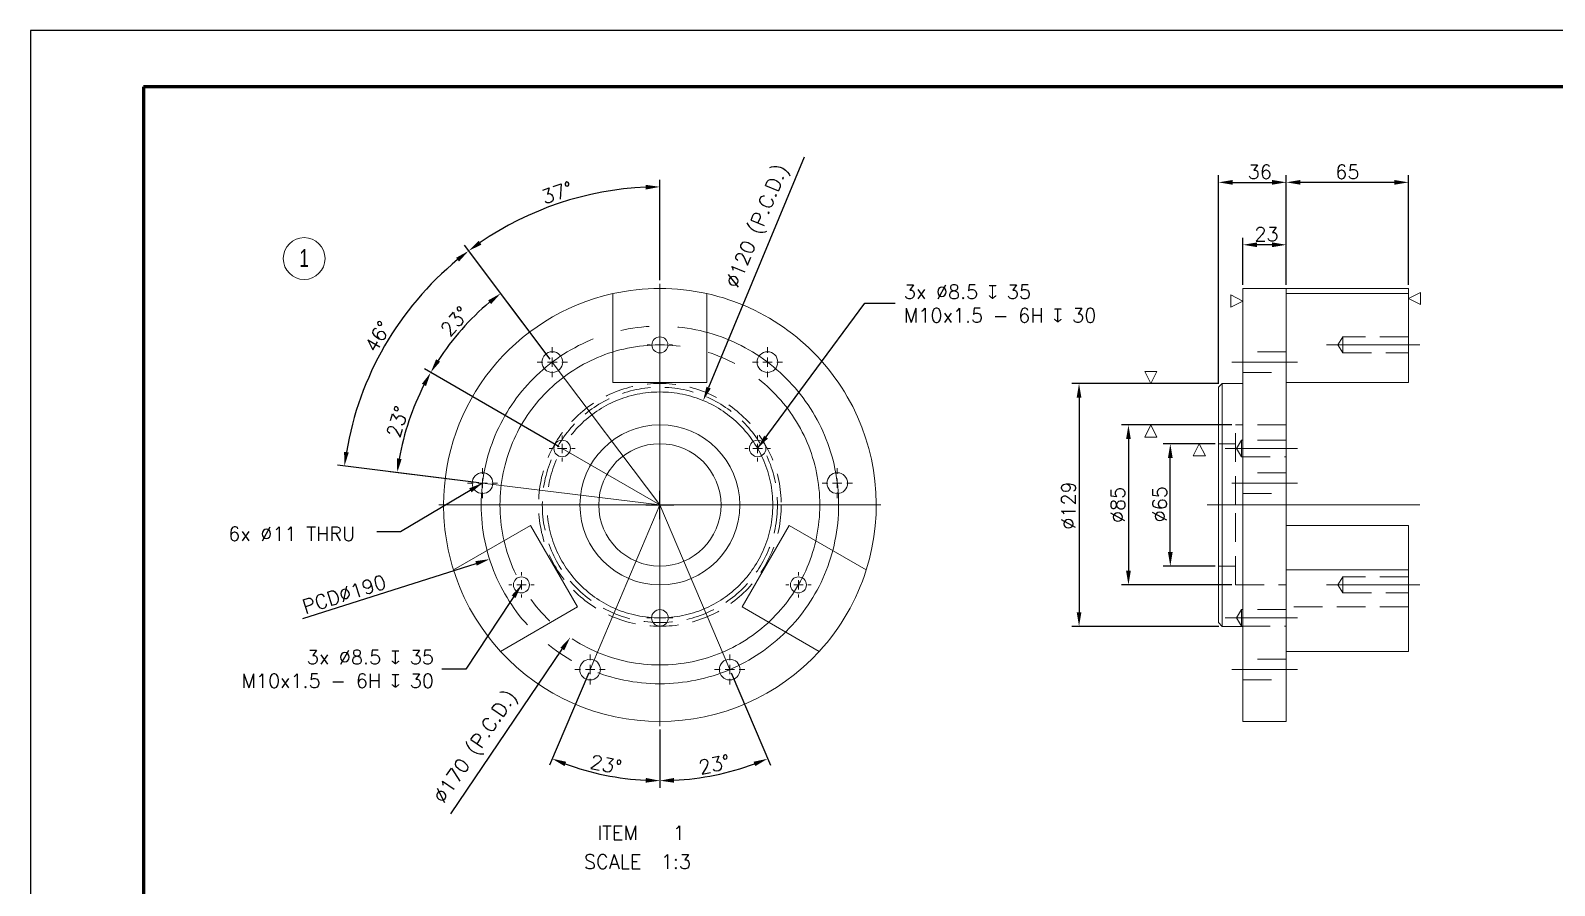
# Model space of a CAD drawing. Header units: millimetres. Extents: x -616 to 644, y -250 to 641.
# Drawn here: x -616 to 194, y 186 to 641 of the extents above; entities that cross this region are included whole.
import ezdxf

# ---------------------------------------------------------------- set-up
doc = ezdxf.new("R2010")
doc.units = ezdxf.units.MM
doc.header["$LTSCALE"] = 12
doc.header["$MEASUREMENT"] = 0
doc.header["$PDSIZE"] = -3
for name, pattern in [('SLD-Center', [19.05, 15.24, -1.27, 1.27, -1.27]), ('SLD-Dashed', [1.905, 1.27, -0.635]), ('SLD-Solid', [0])]:
    doc.linetypes.add(name, pattern=pattern)
doc.layers.get('0').update_dxf_attribs({"color": 6})
doc.layers.add('Frame-title', color=6, linetype='Continuous')
doc.styles.add('SLDTEXTSTYLE2', font='TXT', dxfattribs={"width": 0.7})
doc.styles.get("Standard").update_dxf_attribs({"font": 'romans.shx'})
doc.dimstyles.new('ISO-25', dxfattribs={"dimtxt": 2.5, "dimasz": 2.5, "dimexe": 1.25, "dimexo": 0.625, "dimtad": 1, "dimtxsty": 'Standard', "dimcen": 2.5, "dimadec": 0, "dimazin": 0, "dimtfac": 1, "dimtmove": 0, "dimatfit": 3, "dimfxl": 0, "dimarcsym": 0})

# ---------------------------------------------------------------- blocks, each defined once
blk = doc.blocks.new('SW_NOTE_47')
at = {"color": 0, "linetype": 'SLD-Solid', "lineweight": 0}
blk.add_circle((0.66, 1.62), 2.47, dxfattribs=at)
at = {"color": 0, "linetype": 'Continuous', "lineweight": 0, "insert": (0.66, 2.73), "char_height": 2.12, "attachment_point": 2, "style": 'SLDTEXTSTYLE2'}
blk.add_mtext('1', dxfattribs=at)
blk = doc.blocks.new('*D32')
at = {"color": 0, "linetype": 'SLD-Solid', "lineweight": -2}
for p, q in [((-281.54, 381.08), (-281.54, 396.08)), ((-289.04, 388.58), (-274.04, 388.58)), ((-471.29, 328.24), (-379.22, 357.52))]:
    blk.add_line(p, q, dxfattribs=at)
at = {"color": 0, "linetype": 'SLD-Solid'}
blk.add_solid([(-379.6, 358.71), (-378.84, 356.33), (-372.07, 359.79)], dxfattribs=at)
at = {"layer": 'Defpoints', "color": 0, "linetype": 'SLD-Solid'}
for p in [(-191, 417.36), (-372.07, 359.79)]:
    blk.add_point(p, dxfattribs=at)
at = {"color": 7, "linetype": 'SLD-Solid', "lineweight": 0, "insert": (-472.35, 337.74), "char_height": 7.5, "attachment_point": 1, "rotation": 17.63835}
blk.add_mtext('PCD∅190', dxfattribs=at)
blk = doc.blocks.new('*D33')
at = {"color": 0, "linetype": 'SLD-Solid', "lineweight": -2}
for p, q in [((-281.54, 381.08), (-281.54, 396.08)), ((-289.04, 388.58), (-274.04, 388.58)), ((-392.67, 224.53), (-333.42, 312))]:
    blk.add_line(p, q, dxfattribs=at)
at = {"color": 0, "linetype": 'SLD-Solid'}
blk.add_solid([(-334.45, 312.7), (-332.38, 311.29), (-329.21, 318.2)], dxfattribs=at)
at = {"layer": 'Defpoints', "color": 0, "linetype": 'SLD-Solid'}
for p in [(-233.86, 458.95), (-329.21, 318.2)]:
    blk.add_point(p, dxfattribs=at)
at = {"color": 7, "linetype": 'SLD-Solid', "lineweight": 0, "insert": (-402.63, 233.55), "char_height": 7.5, "attachment_point": 1, "rotation": 55.88313}
blk.add_mtext('∅170 (P.C.D.)', dxfattribs=at)
blk = doc.blocks.new('*D34')
at = {"color": 0, "linetype": 'SLD-Solid', "lineweight": -2}
for p, q in [((-281.54, 507.95), (-281.54, 561.28)), ((-339.84, 465.94), (-385.47, 526.5))]:
    blk.add_line(p, q, dxfattribs=at)
blk.add_arc((-281.54, 388.58), 168.95, 92.54367, 124.45633, dxfattribs=at)
at = {"color": 0, "linetype": 'SLD-Solid'}
for points in [[(-289.06, 558.61), (-289.01, 556.11), (-281.54, 557.53)], [(-376.39, 526.87), (-377.85, 528.9), (-383.21, 523.51)]]:
    blk.add_solid(points, dxfattribs=at)
at = {"layer": 'Defpoints', "color": 0, "linetype": 'SLD-Solid'}
for p in [(-317.62, 553.63), (-281.54, 506.08), (-338.71, 464.45), (-281.54, 388.58), (-281.54, 271.08)]:
    blk.add_point(p, dxfattribs=at)
at = {"color": 7, "linetype": 'SLD-Solid', "lineweight": 0, "insert": (-345.23, 555.31), "char_height": 7.5, "attachment_point": 1, "rotation": 18.5}
blk.add_mtext('37°', dxfattribs=at)
blk = doc.blocks.new('*D35')
at = {"color": 0, "linetype": 'SLD-Solid', "lineweight": -2}
for p, q in [((-339.84, 465.94), (-385.47, 526.5)), ((-377.69, 400.38), (-452.95, 409.62))]:
    blk.add_line(p, q, dxfattribs=at)
blk.add_arc((-281.54, 388.58), 168.95, 129.54367, 170.45633, dxfattribs=at)
at = {"color": 0, "linetype": 'SLD-Solid'}
for points in [[(-389.88, 519.84), (-388.33, 517.88), (-383.21, 523.51)], [(-446.91, 416.41), (-449.38, 416.77), (-449.23, 409.17)]]:
    blk.add_solid(points, dxfattribs=at)
at = {"layer": 'Defpoints', "color": 0, "linetype": 'SLD-Solid'}
for p in [(-338.71, 464.45), (-437.81, 452.78), (-375.83, 400.15), (-281.54, 388.58), (-281.54, 388.58)]:
    blk.add_point(p, dxfattribs=at)
at = {"color": 7, "linetype": 'SLD-Solid', "lineweight": 0, "insert": (-438.93, 472.75), "char_height": 7.5, "attachment_point": 1, "rotation": 59.45426}
blk.add_mtext('46°', dxfattribs=at)
blk = doc.blocks.new('*D36')
at = {"color": 0, "linetype": 'SLD-Solid', "lineweight": -2}
for p, q in [((-243.68, 299.4), (-222.83, 250.28)), ((-281.54, 269.2), (-281.54, 238.34))]:
    blk.add_line(p, q, dxfattribs=at)
blk.add_arc((-281.54, 388.58), 146.48, 272.93386, 290.06614, dxfattribs=at)
at = {"color": 0, "linetype": 'SLD-Solid'}
for points in [[(-231.74, 252.15), (-230.82, 249.82), (-224.3, 253.74)], [(-274.01, 241.03), (-274.07, 243.53), (-281.54, 242.09)]]:
    blk.add_solid(points, dxfattribs=at)
at = {"layer": 'Defpoints', "color": 0, "linetype": 'SLD-Solid'}
for p in [(-281.54, 506.08), (-281.54, 388.58), (-244.42, 301.13), (-281.54, 271.08), (-261.99, 243.4)]:
    blk.add_point(p, dxfattribs=at)
at = {"color": 7, "linetype": 'SLD-Solid', "lineweight": 0, "insert": (-261.55, 252.72), "char_height": 7.5, "attachment_point": 1, "rotation": 11.5}
blk.add_mtext('23°', dxfattribs=at)
blk = doc.blocks.new('*D37')
at = {"color": 0, "linetype": 'SLD-Solid', "lineweight": -2}
for p, q in [((-319.39, 299.4), (-340.24, 250.28)), ((-281.54, 269.2), (-281.54, 238.34))]:
    blk.add_line(p, q, dxfattribs=at)
blk.add_arc((-281.54, 388.58), 146.48, 249.93386, 267.06614, dxfattribs=at)
at = {"color": 0, "linetype": 'SLD-Solid'}
for points in [[(-332.25, 249.82), (-331.34, 252.15), (-338.77, 253.74)], [(-289, 243.53), (-289.07, 241.03), (-281.54, 242.09)]]:
    blk.add_solid(points, dxfattribs=at)
at = {"layer": 'Defpoints', "color": 0, "linetype": 'SLD-Solid'}
for p in [(-281.54, 506.08), (-281.54, 388.58), (-318.66, 301.13), (-281.54, 271.08), (-301.08, 243.4)]:
    blk.add_point(p, dxfattribs=at)
at = {"color": 7, "linetype": 'SLD-Solid', "lineweight": 0, "insert": (-317.55, 256.07), "char_height": 7.5, "attachment_point": 1, "rotation": 347.9241}
blk.add_mtext('23°', dxfattribs=at)
blk = doc.blocks.new('*D38')
at = {"color": 0, "linetype": 'SLD-Solid', "lineweight": -2}
for p, q in [((-339.84, 465.94), (-368.44, 503.91)), ((-335.12, 419.51), (-406.6, 460.78))]:
    blk.add_line(p, q, dxfattribs=at)
blk.add_arc((-281.54, 388.58), 140.66, 130.05539, 146.94461, dxfattribs=at)
at = {"color": 0, "linetype": 'SLD-Solid'}
for points in [[(-372.83, 497.22), (-371.28, 495.26), (-366.19, 500.91)], [(-398.36, 464.64), (-400.49, 465.95), (-403.35, 458.91)]]:
    blk.add_solid(points, dxfattribs=at)
at = {"layer": 'Defpoints', "color": 0, "linetype": 'SLD-Solid'}
for p in [(-380.42, 488.61), (-338.71, 464.45), (-333.5, 418.58), (-281.54, 388.58), (-281.54, 388.58)]:
    blk.add_point(p, dxfattribs=at)
at = {"color": 7, "linetype": 'SLD-Solid', "lineweight": 0, "insert": (-398.87, 482.37), "char_height": 7.5, "attachment_point": 1, "rotation": 48.5}
blk.add_mtext('23°', dxfattribs=at)
blk = doc.blocks.new('*D39')
at = {"color": 0, "linetype": 'SLD-Solid', "lineweight": -2}
for p, q in [((-335.12, 419.51), (-406.6, 460.78)), ((-377.69, 400.38), (-424.87, 406.18))]:
    blk.add_line(p, q, dxfattribs=at)
blk.add_arc((-281.54, 388.58), 140.66, 153.05539, 169.94461, dxfattribs=at)
at = {"color": 0, "linetype": 'SLD-Solid'}
for points in [[(-408.02, 452.91), (-405.83, 451.72), (-403.35, 458.91)], [(-418.8, 412.95), (-421.27, 413.32), (-421.15, 405.72)]]:
    blk.add_solid(points, dxfattribs=at)
at = {"layer": 'Defpoints', "color": 0, "linetype": 'SLD-Solid'}
for p in [(-411.64, 442.03), (-333.5, 418.58), (-375.83, 400.15), (-281.54, 388.58), (-281.54, 388.58)]:
    blk.add_point(p, dxfattribs=at)
at = {"color": 7, "linetype": 'SLD-Solid', "lineweight": 0, "insert": (-427.06, 425.83), "char_height": 7.5, "attachment_point": 1, "rotation": 72.77785}
blk.add_mtext('23°', dxfattribs=at)
blk = doc.blocks.new('*D40')
at = {"color": 0, "linetype": 'SLD-Solid', "lineweight": -2}
for p, q in [((-204.79, 573.29), (-255.64, 450.91)), ((-281.54, 381.08), (-281.54, 396.08)), ((-289.04, 388.58), (-274.04, 388.58))]:
    blk.add_line(p, q, dxfattribs=at)
at = {"color": 0, "linetype": 'SLD-Solid'}
blk.add_solid([(-256.79, 451.39), (-254.48, 450.43), (-258.52, 443.98)], dxfattribs=at)
at = {"layer": 'Defpoints', "color": 0, "linetype": 'SLD-Solid'}
for p in [(-258.52, 443.98), (-304.56, 333.17)]:
    blk.add_point(p, dxfattribs=at)
at = {"color": 7, "linetype": 'SLD-Solid', "lineweight": 0, "insert": (-247.12, 506.09), "char_height": 7.5, "attachment_point": 1, "rotation": 67.43907}
blk.add_mtext('∅120 (P.C.D.)', dxfattribs=at)
blk = doc.blocks.new('SW_CENTERMARKSYMBOL_44')
at = {"color": 0, "linetype": 'SLD-Solid', "lineweight": 0}
for p, q in [((-1.67, 0), (-2.67, 0)), ((0, 0), (-0.83, 0)), ((0, 1.67), (0, 2.67)), ((0, 0), (0, 0.83)), ((0, 0), (0, -0.83)), ((0, 0), (0.83, 0)), ((1.67, 0), (2.67, 0)), ((0, -1.67), (0, -2.67))]:
    blk.add_line(p, q, dxfattribs=at)
blk = doc.blocks.new('SW_CENTERMARKSYMBOL_45')
at = {"color": 0, "linetype": 'SLD-Solid', "lineweight": 0}
for p, q in [((-1.67, 0), (-2.67, 0)), ((0, 0), (-0.83, 0)), ((0, 1.67), (0, 2.67)), ((0, 0), (0, 0.83)), ((0, 0), (0, -0.83)), ((0, 0), (0.83, 0)), ((1.67, 0), (2.67, 0)), ((0, -1.67), (0, -2.67))]:
    blk.add_line(p, q, dxfattribs=at)
blk = doc.blocks.new('SW_CENTERMARKSYMBOL_46')
at = {"color": 0, "linetype": 'SLD-Solid', "lineweight": 0}
for p, q in [((-1.67, 0), (-2.3, 0)), ((0, 0), (-0.83, 0)), ((0, 1.67), (0, 2.3)), ((0, 0), (0, 0.83)), ((0, 0), (0, -0.83)), ((0, 0), (0.83, 0)), ((1.67, 0), (2.3, 0)), ((0, -1.67), (0, -2.3))]:
    blk.add_line(p, q, dxfattribs=at)
blk = doc.blocks.new('SW_CENTERMARKSYMBOL_47')
at = {"color": 0, "linetype": 'SLD-Solid', "lineweight": 0}
for p, q in [((-1.67, 0), (-2.25, 0)), ((0, 0), (-0.83, 0)), ((0, 1.67), (0, 2.25)), ((0, 0), (0, 0.83)), ((0, 0), (0, -0.83)), ((0, 0), (0.83, 0)), ((1.67, 0), (2.25, 0)), ((0, -1.67), (0, -2.25))]:
    blk.add_line(p, q, dxfattribs=at)
blk = doc.blocks.new('SW_CENTERMARKSYMBOL_48')
at = {"color": 0, "linetype": 'SLD-Solid', "lineweight": 0}
for p, q in [((-1.67, 0), (-2.67, 0)), ((0, 0), (-0.83, 0)), ((0, 1.67), (0, 2.67)), ((0, 0), (0, 0.83)), ((0, 0), (0, -0.83)), ((0, 0), (0.83, 0)), ((1.67, 0), (2.67, 0)), ((0, -1.67), (0, -2.67))]:
    blk.add_line(p, q, dxfattribs=at)
blk = doc.blocks.new('SW_CENTERMARKSYMBOL_49')
at = {"color": 0, "linetype": 'SLD-Solid', "lineweight": 0}
for p, q in [((-1.67, 0), (-2.3, 0)), ((0, 0), (-0.83, 0)), ((0, 1.67), (0, 2.3)), ((0, 0), (0, 0.83)), ((0, 0), (0, -0.83)), ((0, 0), (0.83, 0)), ((1.67, 0), (2.3, 0)), ((0, -1.67), (0, -2.3))]:
    blk.add_line(p, q, dxfattribs=at)
blk = doc.blocks.new('SW_CENTERMARKSYMBOL_50')
at = {"color": 0, "linetype": 'SLD-Solid', "lineweight": 0}
for p, q in [((-1.67, 0), (-2.67, 0)), ((0, 0), (-0.83, 0)), ((0, 1.67), (0, 2.67)), ((0, 0), (0, 0.83)), ((0, 0), (0, -0.83)), ((0, 0), (0.83, 0)), ((1.67, 0), (2.67, 0)), ((0, -1.67), (0, -2.67))]:
    blk.add_line(p, q, dxfattribs=at)
blk = doc.blocks.new('SW_CENTERMARKSYMBOL_51')
at = {"color": 0, "linetype": 'SLD-Solid', "lineweight": 0}
for p, q in [((-1.67, 0), (-2.25, 0)), ((0, 0), (-0.83, 0)), ((0, 1.67), (0, 2.25)), ((0, 0), (0, 0.83)), ((0, 0), (0, -0.83)), ((0, 0), (0.83, 0)), ((1.67, 0), (2.25, 0)), ((0, -1.67), (0, -2.25))]:
    blk.add_line(p, q, dxfattribs=at)
blk = doc.blocks.new('SW_CENTERMARKSYMBOL_52')
at = {"color": 0, "linetype": 'SLD-Solid', "lineweight": 0}
for p, q in [((-1.67, 0), (-2.3, 0)), ((0, 0), (-0.83, 0)), ((0, 1.67), (0, 2.3)), ((0, 0), (0, 0.83)), ((0, 0), (0, -0.83)), ((0, 0), (0.83, 0)), ((1.67, 0), (2.3, 0)), ((0, -1.67), (0, -2.3))]:
    blk.add_line(p, q, dxfattribs=at)
blk = doc.blocks.new('SW_CENTERMARKSYMBOL_53')
at = {"color": 0, "linetype": 'SLD-Solid', "lineweight": 0}
for p, q in [((-1.67, 0), (-2.25, 0)), ((0, 0), (-0.83, 0)), ((0, 1.67), (0, 2.25)), ((0, 0), (0, 0.83)), ((0, 0), (0, -0.83)), ((0, 0), (0.83, 0)), ((1.67, 0), (2.25, 0)), ((0, -1.67), (0, -2.25))]:
    blk.add_line(p, q, dxfattribs=at)
blk = doc.blocks.new('SW_CENTERMARKSYMBOL_54')
at = {"color": 0, "linetype": 'SLD-Solid', "lineweight": 0}
for p, q in [((-1.67, 0), (-2.67, 0)), ((0, 0), (-0.83, 0)), ((0, 1.67), (0, 2.67)), ((0, 0), (0, 0.83)), ((0, 0), (0, -0.83)), ((0, 0), (0.83, 0)), ((1.67, 0), (2.67, 0)), ((0, -1.67), (0, -2.67))]:
    blk.add_line(p, q, dxfattribs=at)
blk = doc.blocks.new('SW_CENTERMARKSYMBOL_55')
at = {"color": 0, "linetype": 'SLD-Solid', "lineweight": 0}
for p, q in [((-1.67, 0), (-2.67, 0)), ((0, 0), (-0.83, 0)), ((0, 1.67), (0, 2.67)), ((0, 0), (0, 0.83)), ((0, 0), (0, -0.83)), ((0, 0), (0.83, 0)), ((1.67, 0), (2.67, 0)), ((0, -1.67), (0, -2.67))]:
    blk.add_line(p, q, dxfattribs=at)
blk = doc.blocks.new('SW_CENTERMARKSYMBOL_56')
at = {"color": 0, "linetype": 'SLD-Solid', "lineweight": 0}
for p, q in [((0, 1.67), (0, 39.17)), ((-1.67, 0), (-39.17, 0)), ((0, 0), (-0.83, 0)), ((0, 0), (0, 0.83)), ((0, 0), (0, -0.83)), ((0, 0), (0.83, 0)), ((1.67, 0), (39.17, 0)), ((0, -1.67), (0, -39.17))]:
    blk.add_line(p, q, dxfattribs=at)
blk = doc.blocks.new('*D41')
at = {"color": 0, "linetype": 'SLD-Solid', "lineweight": -2}
for p, q in [((22.51, 431.08), (-36.25, 431.08)), ((-32.5, 423.58), (-32.5, 353.58)), ((22.51, 346.08), (-36.25, 346.08))]:
    blk.add_line(p, q, dxfattribs=at)
at = {"color": 0, "linetype": 'SLD-Solid'}
for points in [[(-33.75, 423.58), (-31.25, 423.58), (-32.5, 431.08)], [(-33.75, 353.58), (-31.25, 353.58), (-32.5, 346.08)]]:
    blk.add_solid(points, dxfattribs=at)
at = {"layer": 'Defpoints', "color": 0, "linetype": 'SLD-Solid'}
for p in [(24.39, 431.08), (-32.5, 346.08), (24.39, 346.08)]:
    blk.add_point(p, dxfattribs=at)
at = {"color": 7, "linetype": 'SLD-Solid', "lineweight": 0, "insert": (-41.87, 388.58), "char_height": 7.5, "attachment_point": 2, "rotation": 90}
blk.add_mtext('%%c85', dxfattribs=at)
blk = doc.blocks.new('*D42')
at = {"color": 0, "linetype": 'SLD-Solid', "lineweight": -2}
for p, q in [((13.51, 421.08), (-14, 421.08)), ((-10.25, 363.58), (-10.25, 413.58)), ((13.51, 356.08), (-14, 356.08))]:
    blk.add_line(p, q, dxfattribs=at)
at = {"color": 0, "linetype": 'SLD-Solid'}
for points in [[(-11.5, 413.58), (-9, 413.58), (-10.25, 421.08)], [(-11.5, 363.58), (-9, 363.58), (-10.25, 356.08)]]:
    blk.add_solid(points, dxfattribs=at)
at = {"layer": 'Defpoints', "color": 0, "linetype": 'SLD-Solid'}
for p in [(-10.25, 421.08), (15.39, 421.08), (15.39, 356.08)]:
    blk.add_point(p, dxfattribs=at)
at = {"color": 7, "linetype": 'SLD-Solid', "lineweight": 0, "insert": (-19.63, 388.92), "char_height": 7.5, "attachment_point": 2, "rotation": 90}
blk.add_mtext('%%c65', dxfattribs=at)
blk = doc.blocks.new('*D43')
at = {"color": 0, "linetype": 'SLD-Solid', "lineweight": -2}
for p, q in [((15.51, 453.08), (-62.51, 453.08)), ((-58.76, 445.58), (-58.76, 331.58)), ((15.51, 324.08), (-62.51, 324.08))]:
    blk.add_line(p, q, dxfattribs=at)
at = {"color": 0, "linetype": 'SLD-Solid'}
for points in [[(-60.01, 445.58), (-57.51, 445.58), (-58.76, 453.08)], [(-60.01, 331.58), (-57.51, 331.58), (-58.76, 324.08)]]:
    blk.add_solid(points, dxfattribs=at)
at = {"layer": 'Defpoints', "color": 0, "linetype": 'SLD-Solid'}
for p in [(17.39, 453.08), (-58.76, 324.08), (17.39, 324.08)]:
    blk.add_point(p, dxfattribs=at)
at = {"color": 7, "linetype": 'SLD-Solid', "lineweight": 0, "insert": (-68.13, 388.23), "char_height": 7.5, "attachment_point": 2, "rotation": 90}
blk.add_mtext('%%c129', dxfattribs=at)
blk = doc.blocks.new('*D44')
at = {"color": 0, "linetype": 'SLD-Solid', "lineweight": -2}
for p, q in [((15.39, 452.95), (15.39, 563.68)), ((22.89, 559.93), (43.89, 559.93)), ((51.39, 505.45), (51.39, 563.68))]:
    blk.add_line(p, q, dxfattribs=at)
at = {"color": 0, "linetype": 'SLD-Solid'}
for points in [[(22.89, 561.18), (22.89, 558.68), (15.39, 559.93)], [(43.89, 561.18), (43.89, 558.68), (51.39, 559.93)]]:
    blk.add_solid(points, dxfattribs=at)
at = {"layer": 'Defpoints', "color": 0, "linetype": 'SLD-Solid'}
for p in [(51.39, 559.93), (51.39, 503.58), (15.39, 451.08)]:
    blk.add_point(p, dxfattribs=at)
at = {"color": 7, "linetype": 'SLD-Solid', "lineweight": 0, "insert": (37.31, 569.3), "char_height": 7.5, "attachment_point": 2}
blk.add_mtext('36', dxfattribs=at)
blk = doc.blocks.new('*D45')
at = {"color": 0, "linetype": 'SLD-Solid', "lineweight": -2}
for p, q in [((28.39, 505.45), (28.39, 530.52)), ((43.89, 526.77), (35.89, 526.77)), ((51.39, 505.45), (51.39, 530.52))]:
    blk.add_line(p, q, dxfattribs=at)
at = {"color": 0, "linetype": 'SLD-Solid'}
for points in [[(35.89, 528.02), (35.89, 525.52), (28.39, 526.77)], [(43.89, 528.02), (43.89, 525.52), (51.39, 526.77)]]:
    blk.add_solid(points, dxfattribs=at)
at = {"layer": 'Defpoints', "color": 0, "linetype": 'SLD-Solid'}
for p in [(28.39, 526.77), (28.39, 503.58), (51.39, 503.58)]:
    blk.add_point(p, dxfattribs=at)
at = {"color": 7, "linetype": 'SLD-Solid', "lineweight": 0, "insert": (40.88, 536.14), "char_height": 7.5, "attachment_point": 2}
blk.add_mtext('23', dxfattribs=at)
blk = doc.blocks.new('*D46')
at = {"color": 0, "linetype": 'SLD-Solid', "lineweight": -2}
for p, q in [((51.39, 505.45), (51.39, 563.68)), ((108.89, 559.93), (58.89, 559.93)), ((116.39, 505.45), (116.39, 563.68))]:
    blk.add_line(p, q, dxfattribs=at)
at = {"color": 0, "linetype": 'SLD-Solid'}
for points in [[(58.89, 561.18), (58.89, 558.68), (51.39, 559.93)], [(108.89, 561.18), (108.89, 558.68), (116.39, 559.93)]]:
    blk.add_solid(points, dxfattribs=at)
at = {"layer": 'Defpoints', "color": 0, "linetype": 'SLD-Solid'}
for p in [(51.39, 559.93), (51.39, 503.58), (116.39, 503.58)]:
    blk.add_point(p, dxfattribs=at)
at = {"color": 7, "linetype": 'SLD-Solid', "lineweight": 0, "insert": (83.87, 569.3), "char_height": 7.5, "attachment_point": 2}
blk.add_mtext('65', dxfattribs=at)
blk = doc.blocks.new('SW_SFSYMBOL_4')
at = {"color": 0, "linetype": 'SLD-Solid', "lineweight": 0}
for p, q in [((0, 0), (-2.14, 1.07)), ((-2.14, -1.07), (-2.14, 1.07)), ((0, 0), (-2.14, -1.07))]:
    blk.add_line(p, q, dxfattribs=at)
blk = doc.blocks.new('SW_SFSYMBOL_5')
at = {"color": 0, "linetype": 'SLD-Solid', "lineweight": 0}
for p, q in [((0, 0), (-1.07, -2.14)), ((0, 0), (1.07, -2.14)), ((1.07, -2.14), (-1.07, -2.14))]:
    blk.add_line(p, q, dxfattribs=at)
blk = doc.blocks.new('SW_SFSYMBOL_6')
at = {"color": 0, "linetype": 'SLD-Solid', "lineweight": 0}
for p, q in [((0, 0), (-1.07, -2.14)), ((0, 0), (1.07, -2.14)), ((1.07, -2.14), (-1.07, -2.14))]:
    blk.add_line(p, q, dxfattribs=at)
blk = doc.blocks.new('SW_SFSYMBOL_7')
at = {"color": 0, "linetype": 'SLD-Solid', "lineweight": 0}
for p, q in [((0, 0), (-1.07, 2.14)), ((-1.07, 2.14), (1.07, 2.14)), ((0, 0), (1.07, 2.14))]:
    blk.add_line(p, q, dxfattribs=at)
blk = doc.blocks.new('SW_SFSYMBOL_8')
at = {"color": 0, "linetype": 'SLD-Solid', "lineweight": 0}
for p, q in [((0, 0), (2.14, 1.07)), ((0, 0), (2.14, -1.07)), ((2.14, 1.07), (2.14, -1.07))]:
    blk.add_line(p, q, dxfattribs=at)

msp = doc.modelspace()

# ---------------------------------------------------------------- linework, layer by layer
at = {"color": 7, "linetype": 'SLD-Solid', "lineweight": 15}
for p, q in [((51.387, 503.576), (28.387, 503.576)), ((28.387, 388.576), (28.387, 503.576)), ((116.387, 503.576), (51.387, 503.576)), ((51.387, 503.576), (51.387, 500.826)), ((51.387, 388.576), (51.387, 503.576)), ((116.387, 503.576), (116.387, 500.826)), ((-306.536, 500.826), (-306.536, 453.576)), ((-256.536, 453.576), (-256.536, 500.826)), ((116.387, 500.826), (51.387, 500.826)), ((116.387, 500.826), (116.387, 453.576)), ((-306.536, 453.576), (-256.536, 453.576)), ((17.387, 453.076), (15.387, 451.076)), ((15.387, 326.076), (15.387, 451.076)), ((28.387, 453.076), (17.387, 453.076)), ((17.387, 453.076), (17.387, 324.076)), ((116.387, 453.576), (51.387, 453.576)), ((28.387, 273.576), (28.387, 388.576)), ((51.387, 273.576), (51.387, 388.576)), ((-350.328, 377.727), (-391.247, 354.102)), ((-325.328, 334.425), (-350.328, 377.727)), ((-212.744, 377.727), (-237.744, 334.425)), ((-171.825, 354.102), (-212.744, 377.727)), ((116.387, 377.727), (51.387, 377.727)), ((116.387, 377.727), (116.387, 354.102)), ((116.387, 354.102), (51.387, 354.102)), ((51.387, 354.102), (51.387, 310.8)), ((116.387, 354.102), (116.387, 310.8)), ((-366.247, 310.8), (-325.328, 334.425)), ((-237.744, 334.425), (-196.825, 310.8)), ((15.387, 326.076), (17.387, 324.076)), ((17.387, 324.076), (28.387, 324.076)), ((116.387, 310.8), (51.387, 310.8)), ((28.387, 273.576), (51.387, 273.576))]:
    msp.add_line(p, q, dxfattribs=at)
at = {"color": 7, "linetype": 'SLD-Dashed', "lineweight": 0}
for p, q in [((51.387, 469.946), (28.387, 469.946)), ((81.387, 477.826), (78.834, 473.576)), ((78.834, 473.576), (81.387, 469.326)), ((81.387, 477.826), (81.387, 469.326)), ((116.387, 477.826), (81.387, 477.826)), ((81.387, 469.326), (116.387, 469.326)), ((28.387, 458.946), (51.387, 458.946)), ((24.387, 388.576), (24.387, 431.076)), ((51.387, 431.076), (24.387, 431.076)), ((27.637, 422.976), (24.993, 418.576)), ((27.637, 422.976), (27.637, 414.176)), ((51.387, 422.976), (27.637, 422.976)), ((24.387, 421.076), (15.387, 421.076)), ((24.993, 418.576), (27.637, 414.176)), ((27.637, 414.176), (51.387, 414.176)), ((51.387, 405.654), (28.387, 405.654)), ((28.387, 394.654), (51.387, 394.654)), ((24.387, 346.076), (24.387, 388.576)), ((15.387, 356.076), (24.387, 356.076)), ((81.387, 350.326), (78.834, 346.076)), ((81.387, 350.326), (81.387, 349.757)), ((116.387, 350.326), (81.387, 350.326)), ((81.387, 349.757), (81.387, 341.826)), ((24.387, 346.076), (51.387, 346.076)), ((78.834, 346.076), (81.387, 341.826)), ((81.387, 341.826), (116.387, 341.826)), ((27.637, 332.976), (24.993, 328.576)), ((27.637, 332.976), (27.637, 324.176)), ((51.387, 332.976), (27.637, 332.976)), ((116.387, 334.425), (51.387, 334.425)), ((24.993, 328.576), (27.637, 324.176)), ((27.637, 324.176), (51.387, 324.176)), ((51.387, 306.628), (28.387, 306.628)), ((28.387, 295.628), (51.387, 295.628))]:
    msp.add_line(p, q, dxfattribs=at)
at = {"color": 7, "linetype": 'SLD-Center', "lineweight": 0}
for p, q in [((81.387, 473.576), (72.834, 473.576)), ((81.387, 473.576), (122.387, 473.576)), ((-281.536, 388.576), (-338.708, 464.446)), ((22.387, 464.446), (57.387, 464.446)), ((22.387, 464.446), (57.387, 464.446)), ((-281.536, 388.576), (-333.497, 418.576)), ((27.637, 418.576), (18.993, 418.576)), ((27.637, 418.576), (57.387, 418.576)), ((-375.828, 400.154), (-281.536, 388.576)), ((22.387, 400.154), (57.387, 400.154)), ((22.387, 400.154), (57.387, 400.154)), ((-318.655, 301.128), (-281.536, 388.576)), ((-281.536, 388.576), (-244.416, 301.128)), ((24.387, 388.576), (9.387, 388.576)), ((51.387, 388.576), (24.387, 388.576)), ((122.387, 388.576), (51.387, 388.576)), ((81.387, 346.076), (72.834, 346.076)), ((81.387, 346.076), (122.387, 346.076)), ((27.637, 328.576), (18.993, 328.576)), ((27.637, 328.576), (57.387, 328.576)), ((22.387, 301.128), (57.387, 301.128)), ((22.387, 301.128), (57.387, 301.128))]:
    msp.add_line(p, q, dxfattribs=at)
for radius in [95, 85, 60]:
    msp.add_circle((-281.536, 388.576), radius, dxfattribs=at)
at = {"color": 7, "linetype": 'SLD-Solid', "lineweight": 15}
for centre, radius in [((-338.708, 464.446), 5.5), ((-281.536, 473.576), 4.25), ((-224.363, 464.446), 5.5), ((-281.536, 388.576), 42.5), ((-333.497, 418.576), 4.4), ((-229.574, 418.576), 4.4), ((-281.536, 388.576), 32.5), ((-375.828, 400.154), 5.5), ((-187.244, 400.154), 5.5), ((-355.148, 346.076), 4.25), ((-207.924, 346.076), 4.25), ((-281.536, 328.576), 4.4), ((-318.655, 301.128), 5.5), ((-244.416, 301.128), 5.5)]:
    msp.add_circle(centre, radius, dxfattribs=at)
at = {"color": 7, "linetype": 'SLD-Dashed', "lineweight": 0}
for radius in [64.5, 62.5]:
    msp.add_circle((-281.536, 388.576), radius, dxfattribs=at)
at = {"color": 7, "linetype": 'SLD-Solid', "lineweight": 15}
for start, end in [(77.444142, 102.555858), (102.555858, 180), (342.555858, 77.444142), (180, 197.444142), (197.444142, 222.555858), (317.444142, 342.555858), (222.555858, 317.444142)]:
    msp.add_arc((-281.536, 388.576), 115, start, end, dxfattribs=at)
at = {"layer": 'Frame-title', "color": 179}
for p, q in [((643.925, 640.594), (-616.075, 640.594)), ((-616.075, 640.594), (-616.075, -250.406))]:
    msp.add_line(p, q, dxfattribs=at)
at = {"layer": 'Frame-title', "lineweight": 60}
for p, q in [((583.925, 610.594), (-556.075, 610.594)), ((-556.075, 610.594), (-556.075, -220.406))]:
    msp.add_line(p, q, dxfattribs=at)

# ---------------------------------------------------------------- block references
at = {"color": 7, "linetype": 'Continuous', "lineweight": 0}
for name, p, xscale, yscale, zscale in [('SW_NOTE_47', (-473.576, 512.17), 4.5, 4.5, 4.5), ('SW_CENTERMARKSYMBOL_56', (-281.536, 388.576), 3, 3, 3), ('SW_SFSYMBOL_4', (28.387, 496.893), 3, 3, 3), ('SW_SFSYMBOL_8', (116.387, 498.246), 3, 3, 3), ('SW_CENTERMARKSYMBOL_47', (-281.536, 473.576), 3, 3, 3), ('SW_CENTERMARKSYMBOL_44', (-338.708, 464.446), 3, 3, 3), ('SW_CENTERMARKSYMBOL_48', (-224.363, 464.446), 3, 3, 3), ('SW_SFSYMBOL_7', (-20.561, 453.076), 3, 3, 3), ('SW_SFSYMBOL_6', (-20.561, 431.076), 3, 3, 3), ('SW_CENTERMARKSYMBOL_46', (-333.497, 418.576), 3, 3, 3), ('SW_CENTERMARKSYMBOL_49', (-229.574, 418.576), 3, 3, 3), ('SW_SFSYMBOL_5', (5.174, 421.076), 3, 3, 3), ('SW_CENTERMARKSYMBOL_45', (-375.828, 400.154), 3, 3, 3), ('SW_CENTERMARKSYMBOL_50', (-187.244, 400.154), 3, 3, 3), ('SW_CENTERMARKSYMBOL_53', (-355.148, 346.076), 3, 3, 3), ('SW_CENTERMARKSYMBOL_51', (-207.924, 346.076), 3, 3, 3), ('SW_CENTERMARKSYMBOL_52', (-281.536, 328.576), 3, 3, 3), ('SW_CENTERMARKSYMBOL_54', (-318.655, 301.128), 3, 3, 3), ('SW_CENTERMARKSYMBOL_55', (-244.416, 301.128), 3, 3, 3)]:
    msp.add_blockref(name, p, dxfattribs=dict(at, xscale=xscale, yscale=yscale, zscale=zscale))

# ---------------------------------------------------------------- texts
at = {"color": 7}
for s, p in [('ITEM   1', (-314.811, 210.622)), ('SCALE  1:3', (-321.9, 195.321))]:
    msp.add_text(s, height=7.5, dxfattribs=at).set_placement(p)
at = {"color": 7, "linetype": 'SLD-Solid', "lineweight": 0, "char_height": 7.5}
for s, insert, attachment_point in [('3x ∅8.5 {\\fGDT;x} 35\\PM10x1.5 - 6H {\\fGDT;x} 30\\P', (-151.866, 505.516), 1), ('6x ∅11 THRU', (-510.949, 376.923), 1), ('3x ∅8.5 {\\fGDT;x} 35\\PM10x1.5 - 6H {\\fGDT;x} 30\\P', (-401.622, 301.426), 6)]:
    msp.add_mtext(s, dxfattribs=dict(at, insert=insert, attachment_point=attachment_point))

# ---------------------------------------------------------------- dimensions: what is measured, and where the dimension line sits
at = {"color": 7, "linetype": 'SLD-Solid', "lineweight": 0}
for p1, p2, text, picture, middle in [((-304.556, 333.168), (-258.516, 443.984), '<> (P.C.D.)', '*D40', (-220.174, 536.272)), ((-233.861, 458.947), (-329.211, 318.205), '<> (P.C.D.)', '*D33', (-370.187, 257.722)), ((-191.002, 417.362), (-372.07, 359.79), 'PCD<>', '*D32', (-446.532, 336.115))]:
    dim = msp.add_diameter_dim_2p(p1=p1, p2=p2, text=text, dimstyle='ISO-25', override={"dimscale": 3, "dimdsep": 46, "dimclrt": 7, "dimtofl": 0}, dxfattribs=at)
    dim.commit()
    dim.dimension.update_dxf_attribs({"geometry": picture, "text_midpoint": middle, "dimtype": 163})
for base, p1, p2, picture, middle in [((51.387, 559.928), (15.387, 451.076), (51.387, 503.576), '*D44', (37.308, 559.928)), ((51.387, 559.928), (116.387, 503.576), (51.387, 503.576), '*D46', (83.872, 559.928)), ((28.387, 526.765), (51.387, 503.576), (28.387, 503.576), '*D45', (40.88, 526.765))]:
    dim = msp.add_linear_dim(base=base, p1=p1, p2=p2, dimstyle='ISO-25', override={"dimscale": 3, "dimdsep": 46, "dimclrt": 7}, dxfattribs=at)
    dim.commit()
    dim.dimension.update_dxf_attribs({"geometry": picture, "text_midpoint": middle, "dimtype": 160})
for base, line1, line2, picture, middle in [((-317.623, 553.627), ((-281.536, 506.076), (-281.536, 271.076)), ((-281.536, 388.576), (-338.708, 464.446)), '*D34', (-335.145, 548.796)), ((-437.813, 452.776), ((-281.536, 388.576), (-338.708, 464.446)), ((-375.828, 400.154), (-281.536, 388.576)), '*D35', (-427.04, 474.441)), ((-380.417, 488.614), ((-338.708, 464.446), (-281.536, 388.576)), ((-333.497, 418.576), (-281.536, 388.576)), '*D38', (-386.884, 481.78)), ((-301.078, 243.401), ((-318.655, 301.128), (-281.536, 388.576)), ((-281.536, 506.076), (-281.536, 271.076)), '*D37', (-312.182, 245.333)), ((-261.993, 243.401), ((-281.536, 271.076), (-281.536, 506.076)), ((-244.416, 301.128), (-281.536, 388.576)), '*D36', (-252.332, 245.032)), ((-411.644, 442.026), ((-281.536, 388.576), (-333.497, 418.576)), ((-375.828, 400.154), (-281.536, 388.576)), '*D39', (-415.889, 430.222))]:
    dim = msp.add_angular_dim_2l(base=base, line1=line1, line2=line2, dimstyle='ISO-25', override={"dimscale": 3, "dimdsep": 46, "dimclrt": 7}, dxfattribs=at)
    dim.commit()
    dim.dimension.update_dxf_attribs({"geometry": picture, "text_midpoint": middle, "dimtype": 162})
for base, p1, p2, picture, middle in [((-58.757, 324.076), (17.387, 453.076), (17.387, 324.076), '*D43', (-58.757, 388.227)), ((-32.498, 346.076), (24.387, 431.076), (24.387, 346.076), '*D41', (-32.498, 388.576)), ((-10.254, 421.076), (15.387, 356.076), (15.387, 421.076), '*D42', (-10.254, 388.925))]:
    dim = msp.add_linear_dim(base=base, p1=p1, p2=p2, angle=90, text='%%c<>', dimstyle='ISO-25', override={"dimscale": 3, "dimdsep": 46, "dimclrt": 7}, dxfattribs=at)
    dim.commit()
    dim.dimension.update_dxf_attribs({"geometry": picture, "text_midpoint": middle, "dimtype": 160})

# ---------------------------------------------------------------- leaders
for points in [[(-229.574, 418.576), (-172.623, 495.728), (-156.506, 495.728)], [(-375.828, 400.154), (-419.351, 374.362), (-432.043, 374.362)], [(-355.148, 346.076), (-384.743, 301.307), (-397.435, 301.307)]]:
    msp.add_leader(points, dimstyle='ISO-25', override={"dimscale": 3, "dimdsep": 46, "dimclrt": 7, "dimtofl": 0}, dxfattribs=at)

doc.saveas('drawing.dxf')
